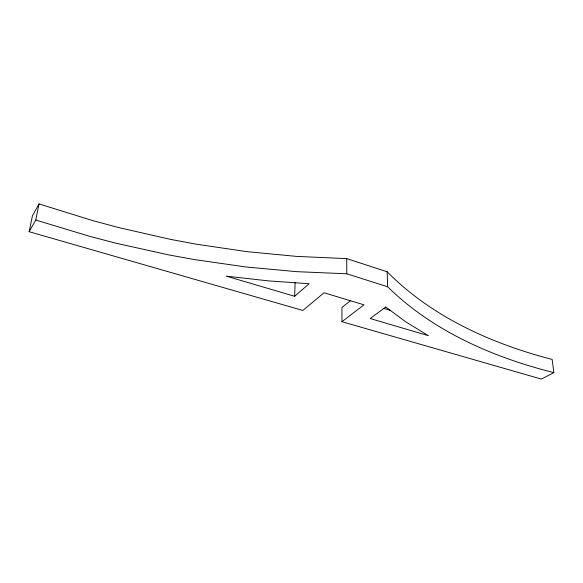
<?xml version="1.0" encoding="UTF-8"?>
<svg xmlns="http://www.w3.org/2000/svg" width="583" height="583" viewBox="0 0 583 583"><rect width="100%" height="100%" fill="white"/><g stroke="black" fill="none" stroke-linecap="round" stroke-linejoin="round"><path stroke-width="0.87" d="M294.67 296.295L309.128 283.724L268.588 280.904L226.175 276.123L294.67 296.295L295.078 282.383M341.951 321.714L364.003 304.822L324.039 292.775L302.839 310.455L29.15 231.706L35.767 220.046L39.039 203.912L92.478 220.527L118.728 227.581L170.462 239.358L196.005 244.146L246.624 251.616L296.783 256.411L346.732 258.612L387.178 271.787A1205.6 526.85 -29 0 0 552.159 359.419L553.85 372.624L541.345 379.088L341.951 321.714L341.944 307.43L350.405 300.77M29.15 231.706L32.429 215.768L39.039 203.912M553.85 372.624A1236.397 526.886 -28.3 0 1 387.615 286.741L346.79 273.799L296.346 271.642L245.676 266.941L194.54 259.595L168.72 254.895L116.411 243.322L89.855 236.385L35.767 220.046M383.701 308.363L390.595 310.455M387.178 271.787L387.615 286.741M346.732 258.612L346.79 273.799M385.735 307.03L370.169 318.529L428.396 335.677L405.921 321.947L385.735 307.03"/></g></svg>
